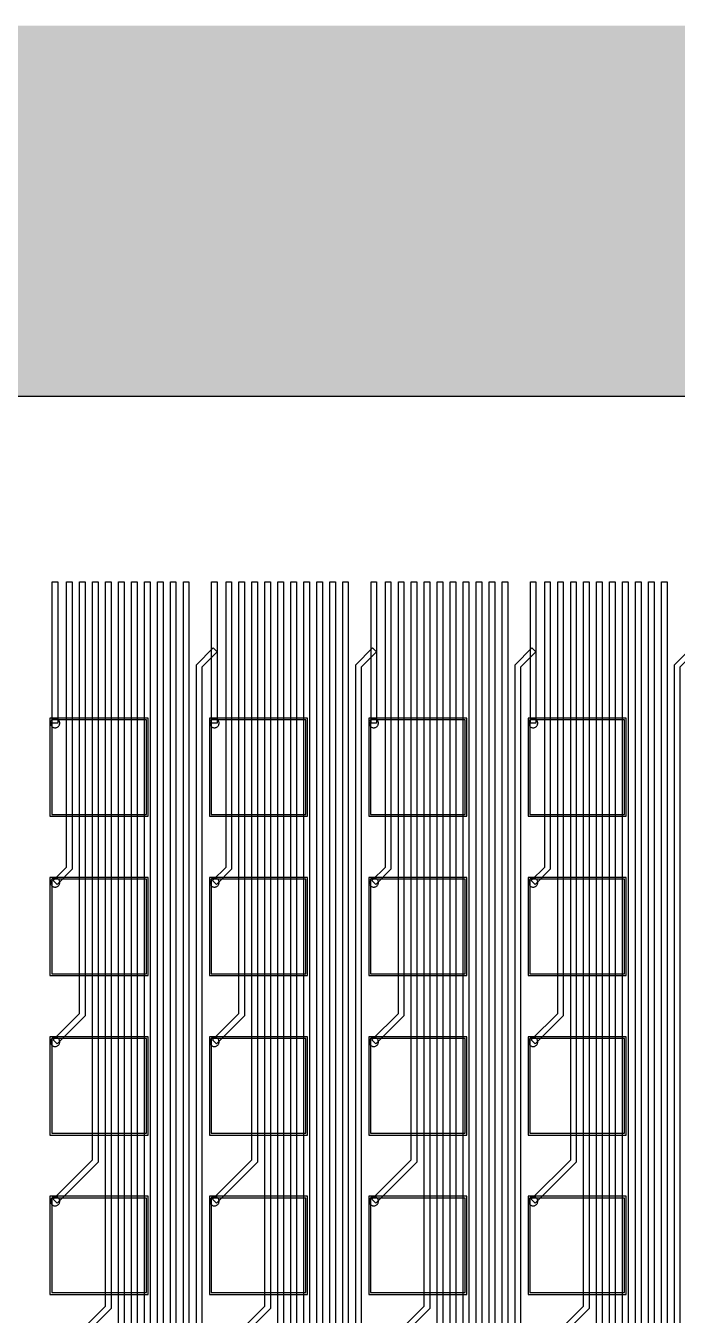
# Model space of a CAD drawing. Header units: metres. Extents: x -534 to 4285, y 130 to 1822.
# Drawn here: x -13 to 338, y 1127 to 1822 of the extents above; entities that cross this region are included whole.
import ezdxf

# ---------------------------------------------------------------- set-up
doc = ezdxf.new("R2010")
doc.units = ezdxf.units.M
for name, color, linetype in [('Etching', 1, 'CONTINUOUS'), ('EtchingPad', 2, 'CONTINUOUS'), ('Metal1', 4, 'CONTINUOUS'), ('Metal2', 3, 'CONTINUOUS'), ('Polyimide', 7, 'CONTINUOUS'), ('Polyimide_Negative', 5, 'CONTINUOUS')]:
    doc.layers.add(name, color=color, linetype=linetype)

msp = doc.modelspace()

# ---------------------------------------------------------------- hatches: boundary and pattern name
at = {"layer": 'Polyimide_Negative'}
h = msp.add_hatch(color=5, dxfattribs=at)
h.paths.add_polyline_path([(-534, 1822.5), (4285, 1822.5), (4285, 230), (39.64, 230), (28.21, 217.79), (13.87, 204.37), (-1.31, 191.91), (-17.27, 180.47), (-33.95, 170.1), (-51.27, 160.84), (-69.15, 152.74), (-87.53, 145.82), (-106.33, 140.12), (-125.45, 135.66), (-144.83, 132.46), (-164.37, 130.54), (-184, 129.89), (-203.63, 130.54), (-223.17, 132.46), (-242.55, 135.66), (-261.67, 140.12), (-280.47, 145.82), (-298.85, 152.74), (-316.73, 160.84), (-334.05, 170.1), (-350.73, 180.47), (-366.69, 191.91), (-381.87, 204.37), (-396.21, 217.79), (-407.64, 230), (-534, 230), (-534, 1822.5)])
h.paths.add_polyline_path([(-284, 430), (-283.79, 423.46), (-283.14, 416.95), (-282.08, 410.49), (-280.59, 404.12), (-278.69, 397.86), (-276.39, 391.73), (-273.69, 385.77), (-270.6, 380), (-267.15, 374.44), (-263.34, 369.12), (-259.18, 364.07), (-254.71, 359.29), (-249.93, 354.82), (-244.88, 350.66), (-239.56, 346.85), (-234, 343.4), (-228.23, 340.31), (-222.27, 337.61), (-216.14, 335.31), (-209.88, 333.41), (-203.51, 331.92), (-197.05, 330.86), (-190.54, 330.21), (-184, 330), (-177.46, 330.21), (-170.95, 330.86), (-164.49, 331.92), (-158.12, 333.41), (-151.86, 335.31), (-145.73, 337.61), (-139.77, 340.31), (-134, 343.4), (-128.44, 346.85), (-123.12, 350.66), (-118.07, 354.82), (-113.29, 359.29), (-108.82, 364.07), (-104.66, 369.12), (-100.85, 374.44), (-97.4, 380), (-94.31, 385.77), (-91.61, 391.73), (-89.31, 397.86), (-87.41, 404.12), (-85.92, 410.49), (-84.86, 416.95), (-84.21, 423.46), (-84, 430), (1965, 430), (3830, 430), (3830.22, 436.87), (3830.9, 443.71), (3832.02, 450.48), (3833.58, 457.18), (3835.57, 463.75), (3837.99, 470.18), (3840.83, 476.44), (3844.07, 482.5), (3847.7, 488.33), (3851.7, 493.92), (3856.06, 499.23), (3860.75, 504.25), (3865.77, 508.94), (3871.08, 513.3), (3876.67, 517.3), (3882.5, 520.93), (3888.56, 524.17), (3894.82, 527.01), (3901.25, 529.43), (3907.82, 531.42), (3914.52, 532.98), (3921.29, 534.1), (3928.13, 534.78), (3935, 535), (3941.87, 534.78), (3948.71, 534.1), (3955.48, 532.98), (3962.18, 531.42), (3968.75, 529.43), (3975.18, 527.01), (3981.44, 524.17), (3987.5, 520.93), (3993.33, 517.3), (3998.92, 513.3), (4004.23, 508.94), (4009.25, 504.25), (4013.94, 499.23), (4018.3, 493.92), (4022.3, 488.33), (4025.93, 482.5), (4029.17, 476.44), (4032.01, 470.18), (4034.43, 463.75), (4036.42, 457.18), (4037.98, 450.48), (4039.1, 443.71), (4039.78, 436.87), (4040, 430), (4085, 430), (4085, 1622.5), (-334, 1622.5), (-334, 430), (-284, 430)], flags=0)

# ---------------------------------------------------------------- linework, layer by layer
at = {"layer": 'Etching'}
for points in [[(5.25, 1446.25), (5.23, 1446.58), (5.16, 1446.9), (5.06, 1447.21), (4.92, 1447.5), (4.73, 1447.77), (4.52, 1448.02), (4.27, 1448.23), (4, 1448.42), (3.71, 1448.56), (3.4, 1448.66), (3.08, 1448.73), (2.75, 1448.75), (2.42, 1448.73), (2.1, 1448.66), (1.79, 1448.56), (1.5, 1448.42), (1.23, 1448.23), (0.98, 1448.02), (0.77, 1447.77), (0.58, 1447.5), (0.44, 1447.21), (0.34, 1446.9), (0.27, 1446.58), (0.25, 1446.25), (0.27, 1445.92), (0.34, 1445.6), (0.44, 1445.29), (0.58, 1445), (0.77, 1444.73), (0.98, 1444.48), (1.23, 1444.27), (1.5, 1444.08), (1.79, 1443.94), (2.1, 1443.84), (2.42, 1443.77), (2.75, 1443.75), (3.08, 1443.77), (3.4, 1443.84), (3.71, 1443.94), (4, 1444.08), (4.27, 1444.27), (4.52, 1444.48), (4.73, 1444.73), (4.92, 1445), (5.06, 1445.29), (5.16, 1445.6), (5.23, 1445.92), (5.25, 1446.25)], [(91.25, 1446.25), (91.23, 1446.58), (91.16, 1446.9), (91.06, 1447.21), (90.92, 1447.5), (90.73, 1447.77), (90.52, 1448.02), (90.27, 1448.23), (90, 1448.42), (89.71, 1448.56), (89.4, 1448.66), (89.08, 1448.73), (88.75, 1448.75), (88.42, 1448.73), (88.1, 1448.66), (87.79, 1448.56), (87.5, 1448.42), (87.23, 1448.23), (86.98, 1448.02), (86.77, 1447.77), (86.58, 1447.5), (86.44, 1447.21), (86.34, 1446.9), (86.27, 1446.58), (86.25, 1446.25), (86.27, 1445.92), (86.34, 1445.6), (86.44, 1445.29), (86.58, 1445), (86.77, 1444.73), (86.98, 1444.48), (87.23, 1444.27), (87.5, 1444.08), (87.79, 1443.94), (88.1, 1443.84), (88.42, 1443.77), (88.75, 1443.75), (89.08, 1443.77), (89.4, 1443.84), (89.71, 1443.94), (90, 1444.08), (90.27, 1444.27), (90.52, 1444.48), (90.73, 1444.73), (90.92, 1445), (91.06, 1445.29), (91.16, 1445.6), (91.23, 1445.92), (91.25, 1446.25)], [(177.25, 1446.25), (177.23, 1446.58), (177.16, 1446.9), (177.06, 1447.21), (176.92, 1447.5), (176.73, 1447.77), (176.52, 1448.02), (176.27, 1448.23), (176, 1448.42), (175.71, 1448.56), (175.4, 1448.66), (175.08, 1448.73), (174.75, 1448.75), (174.42, 1448.73), (174.1, 1448.66), (173.79, 1448.56), (173.5, 1448.42), (173.23, 1448.23), (172.98, 1448.02), (172.77, 1447.77), (172.58, 1447.5), (172.44, 1447.21), (172.34, 1446.9), (172.27, 1446.58), (172.25, 1446.25), (172.27, 1445.92), (172.34, 1445.6), (172.44, 1445.29), (172.58, 1445), (172.77, 1444.73), (172.98, 1444.48), (173.23, 1444.27), (173.5, 1444.08), (173.79, 1443.94), (174.1, 1443.84), (174.42, 1443.77), (174.75, 1443.75), (175.08, 1443.77), (175.4, 1443.84), (175.71, 1443.94), (176, 1444.08), (176.27, 1444.27), (176.52, 1444.48), (176.73, 1444.73), (176.92, 1445), (177.06, 1445.29), (177.16, 1445.6), (177.23, 1445.92), (177.25, 1446.25)], [(263.25, 1446.25), (263.23, 1446.58), (263.16, 1446.9), (263.06, 1447.21), (262.92, 1447.5), (262.73, 1447.77), (262.52, 1448.02), (262.27, 1448.23), (262, 1448.42), (261.71, 1448.56), (261.4, 1448.66), (261.08, 1448.73), (260.75, 1448.75), (260.42, 1448.73), (260.1, 1448.66), (259.79, 1448.56), (259.5, 1448.42), (259.23, 1448.23), (258.98, 1448.02), (258.77, 1447.77), (258.58, 1447.5), (258.44, 1447.21), (258.34, 1446.9), (258.27, 1446.58), (258.25, 1446.25), (258.27, 1445.92), (258.34, 1445.6), (258.44, 1445.29), (258.58, 1445), (258.77, 1444.73), (258.98, 1444.48), (259.23, 1444.27), (259.5, 1444.08), (259.79, 1443.94), (260.1, 1443.84), (260.42, 1443.77), (260.75, 1443.75), (261.08, 1443.77), (261.4, 1443.84), (261.71, 1443.94), (262, 1444.08), (262.27, 1444.27), (262.52, 1444.48), (262.73, 1444.73), (262.92, 1445), (263.06, 1445.29), (263.16, 1445.6), (263.23, 1445.92), (263.25, 1446.25)], [(5.25, 1360.25), (5.23, 1360.58), (5.16, 1360.9), (5.06, 1361.21), (4.92, 1361.5), (4.73, 1361.77), (4.52, 1362.02), (4.27, 1362.23), (4, 1362.42), (3.71, 1362.56), (3.4, 1362.66), (3.08, 1362.73), (2.75, 1362.75), (2.42, 1362.73), (2.1, 1362.66), (1.79, 1362.56), (1.5, 1362.42), (1.23, 1362.23), (0.98, 1362.02), (0.77, 1361.77), (0.58, 1361.5), (0.44, 1361.21), (0.34, 1360.9), (0.27, 1360.58), (0.25, 1360.25), (0.27, 1359.92), (0.34, 1359.6), (0.44, 1359.29), (0.58, 1359), (0.77, 1358.73), (0.98, 1358.48), (1.23, 1358.27), (1.5, 1358.08), (1.79, 1357.94), (2.1, 1357.84), (2.42, 1357.77), (2.75, 1357.75), (3.08, 1357.77), (3.4, 1357.84), (3.71, 1357.94), (4, 1358.08), (4.27, 1358.27), (4.52, 1358.48), (4.73, 1358.73), (4.92, 1359), (5.06, 1359.29), (5.16, 1359.6), (5.23, 1359.92), (5.25, 1360.25)], [(91.25, 1360.25), (91.23, 1360.58), (91.16, 1360.9), (91.06, 1361.21), (90.92, 1361.5), (90.73, 1361.77), (90.52, 1362.02), (90.27, 1362.23), (90, 1362.42), (89.71, 1362.56), (89.4, 1362.66), (89.08, 1362.73), (88.75, 1362.75), (88.42, 1362.73), (88.1, 1362.66), (87.79, 1362.56), (87.5, 1362.42), (87.23, 1362.23), (86.98, 1362.02), (86.77, 1361.77), (86.58, 1361.5), (86.44, 1361.21), (86.34, 1360.9), (86.27, 1360.58), (86.25, 1360.25), (86.27, 1359.92), (86.34, 1359.6), (86.44, 1359.29), (86.58, 1359), (86.77, 1358.73), (86.98, 1358.48), (87.23, 1358.27), (87.5, 1358.08), (87.79, 1357.94), (88.1, 1357.84), (88.42, 1357.77), (88.75, 1357.75), (89.08, 1357.77), (89.4, 1357.84), (89.71, 1357.94), (90, 1358.08), (90.27, 1358.27), (90.52, 1358.48), (90.73, 1358.73), (90.92, 1359), (91.06, 1359.29), (91.16, 1359.6), (91.23, 1359.92), (91.25, 1360.25)], [(177.25, 1360.25), (177.23, 1360.58), (177.16, 1360.9), (177.06, 1361.21), (176.92, 1361.5), (176.73, 1361.77), (176.52, 1362.02), (176.27, 1362.23), (176, 1362.42), (175.71, 1362.56), (175.4, 1362.66), (175.08, 1362.73), (174.75, 1362.75), (174.42, 1362.73), (174.1, 1362.66), (173.79, 1362.56), (173.5, 1362.42), (173.23, 1362.23), (172.98, 1362.02), (172.77, 1361.77), (172.58, 1361.5), (172.44, 1361.21), (172.34, 1360.9), (172.27, 1360.58), (172.25, 1360.25), (172.27, 1359.92), (172.34, 1359.6), (172.44, 1359.29), (172.58, 1359), (172.77, 1358.73), (172.98, 1358.48), (173.23, 1358.27), (173.5, 1358.08), (173.79, 1357.94), (174.1, 1357.84), (174.42, 1357.77), (174.75, 1357.75), (175.08, 1357.77), (175.4, 1357.84), (175.71, 1357.94), (176, 1358.08), (176.27, 1358.27), (176.52, 1358.48), (176.73, 1358.73), (176.92, 1359), (177.06, 1359.29), (177.16, 1359.6), (177.23, 1359.92), (177.25, 1360.25)], [(263.25, 1360.25), (263.23, 1360.58), (263.16, 1360.9), (263.06, 1361.21), (262.92, 1361.5), (262.73, 1361.77), (262.52, 1362.02), (262.27, 1362.23), (262, 1362.42), (261.71, 1362.56), (261.4, 1362.66), (261.08, 1362.73), (260.75, 1362.75), (260.42, 1362.73), (260.1, 1362.66), (259.79, 1362.56), (259.5, 1362.42), (259.23, 1362.23), (258.98, 1362.02), (258.77, 1361.77), (258.58, 1361.5), (258.44, 1361.21), (258.34, 1360.9), (258.27, 1360.58), (258.25, 1360.25), (258.27, 1359.92), (258.34, 1359.6), (258.44, 1359.29), (258.58, 1359), (258.77, 1358.73), (258.98, 1358.48), (259.23, 1358.27), (259.5, 1358.08), (259.79, 1357.94), (260.1, 1357.84), (260.42, 1357.77), (260.75, 1357.75), (261.08, 1357.77), (261.4, 1357.84), (261.71, 1357.94), (262, 1358.08), (262.27, 1358.27), (262.52, 1358.48), (262.73, 1358.73), (262.92, 1359), (263.06, 1359.29), (263.16, 1359.6), (263.23, 1359.92), (263.25, 1360.25)], [(5.25, 1274.25), (5.23, 1274.58), (5.16, 1274.9), (5.06, 1275.21), (4.92, 1275.5), (4.73, 1275.77), (4.52, 1276.02), (4.27, 1276.23), (4, 1276.42), (3.71, 1276.56), (3.4, 1276.66), (3.08, 1276.73), (2.75, 1276.75), (2.42, 1276.73), (2.1, 1276.66), (1.79, 1276.56), (1.5, 1276.42), (1.23, 1276.23), (0.98, 1276.02), (0.77, 1275.77), (0.58, 1275.5), (0.44, 1275.21), (0.34, 1274.9), (0.27, 1274.58), (0.25, 1274.25), (0.27, 1273.92), (0.34, 1273.6), (0.44, 1273.29), (0.58, 1273), (0.77, 1272.73), (0.98, 1272.48), (1.23, 1272.27), (1.5, 1272.08), (1.79, 1271.94), (2.1, 1271.84), (2.42, 1271.77), (2.75, 1271.75), (3.08, 1271.77), (3.4, 1271.84), (3.71, 1271.94), (4, 1272.08), (4.27, 1272.27), (4.52, 1272.48), (4.73, 1272.73), (4.92, 1273), (5.06, 1273.29), (5.16, 1273.6), (5.23, 1273.92), (5.25, 1274.25)], [(91.25, 1274.25), (91.23, 1274.58), (91.16, 1274.9), (91.06, 1275.21), (90.92, 1275.5), (90.73, 1275.77), (90.52, 1276.02), (90.27, 1276.23), (90, 1276.42), (89.71, 1276.56), (89.4, 1276.66), (89.08, 1276.73), (88.75, 1276.75), (88.42, 1276.73), (88.1, 1276.66), (87.79, 1276.56), (87.5, 1276.42), (87.23, 1276.23), (86.98, 1276.02), (86.77, 1275.77), (86.58, 1275.5), (86.44, 1275.21), (86.34, 1274.9), (86.27, 1274.58), (86.25, 1274.25), (86.27, 1273.92), (86.34, 1273.6), (86.44, 1273.29), (86.58, 1273), (86.77, 1272.73), (86.98, 1272.48), (87.23, 1272.27), (87.5, 1272.08), (87.79, 1271.94), (88.1, 1271.84), (88.42, 1271.77), (88.75, 1271.75), (89.08, 1271.77), (89.4, 1271.84), (89.71, 1271.94), (90, 1272.08), (90.27, 1272.27), (90.52, 1272.48), (90.73, 1272.73), (90.92, 1273), (91.06, 1273.29), (91.16, 1273.6), (91.23, 1273.92), (91.25, 1274.25)], [(177.25, 1274.25), (177.23, 1274.58), (177.16, 1274.9), (177.06, 1275.21), (176.92, 1275.5), (176.73, 1275.77), (176.52, 1276.02), (176.27, 1276.23), (176, 1276.42), (175.71, 1276.56), (175.4, 1276.66), (175.08, 1276.73), (174.75, 1276.75), (174.42, 1276.73), (174.1, 1276.66), (173.79, 1276.56), (173.5, 1276.42), (173.23, 1276.23), (172.98, 1276.02), (172.77, 1275.77), (172.58, 1275.5), (172.44, 1275.21), (172.34, 1274.9), (172.27, 1274.58), (172.25, 1274.25), (172.27, 1273.92), (172.34, 1273.6), (172.44, 1273.29), (172.58, 1273), (172.77, 1272.73), (172.98, 1272.48), (173.23, 1272.27), (173.5, 1272.08), (173.79, 1271.94), (174.1, 1271.84), (174.42, 1271.77), (174.75, 1271.75), (175.08, 1271.77), (175.4, 1271.84), (175.71, 1271.94), (176, 1272.08), (176.27, 1272.27), (176.52, 1272.48), (176.73, 1272.73), (176.92, 1273), (177.06, 1273.29), (177.16, 1273.6), (177.23, 1273.92), (177.25, 1274.25)], [(263.25, 1274.25), (263.23, 1274.58), (263.16, 1274.9), (263.06, 1275.21), (262.92, 1275.5), (262.73, 1275.77), (262.52, 1276.02), (262.27, 1276.23), (262, 1276.42), (261.71, 1276.56), (261.4, 1276.66), (261.08, 1276.73), (260.75, 1276.75), (260.42, 1276.73), (260.1, 1276.66), (259.79, 1276.56), (259.5, 1276.42), (259.23, 1276.23), (258.98, 1276.02), (258.77, 1275.77), (258.58, 1275.5), (258.44, 1275.21), (258.34, 1274.9), (258.27, 1274.58), (258.25, 1274.25), (258.27, 1273.92), (258.34, 1273.6), (258.44, 1273.29), (258.58, 1273), (258.77, 1272.73), (258.98, 1272.48), (259.23, 1272.27), (259.5, 1272.08), (259.79, 1271.94), (260.1, 1271.84), (260.42, 1271.77), (260.75, 1271.75), (261.08, 1271.77), (261.4, 1271.84), (261.71, 1271.94), (262, 1272.08), (262.27, 1272.27), (262.52, 1272.48), (262.73, 1272.73), (262.92, 1273), (263.06, 1273.29), (263.16, 1273.6), (263.23, 1273.92), (263.25, 1274.25)], [(5.25, 1188.25), (5.23, 1188.58), (5.16, 1188.9), (5.06, 1189.21), (4.92, 1189.5), (4.73, 1189.77), (4.52, 1190.02), (4.27, 1190.23), (4, 1190.42), (3.71, 1190.56), (3.4, 1190.66), (3.08, 1190.73), (2.75, 1190.75), (2.42, 1190.73), (2.1, 1190.66), (1.79, 1190.56), (1.5, 1190.42), (1.23, 1190.23), (0.98, 1190.02), (0.77, 1189.77), (0.58, 1189.5), (0.44, 1189.21), (0.34, 1188.9), (0.27, 1188.58), (0.25, 1188.25), (0.27, 1187.92), (0.34, 1187.6), (0.44, 1187.29), (0.58, 1187), (0.77, 1186.73), (0.98, 1186.48), (1.23, 1186.27), (1.5, 1186.08), (1.79, 1185.94), (2.1, 1185.84), (2.42, 1185.77), (2.75, 1185.75), (3.08, 1185.77), (3.4, 1185.84), (3.71, 1185.94), (4, 1186.08), (4.27, 1186.27), (4.52, 1186.48), (4.73, 1186.73), (4.92, 1187), (5.06, 1187.29), (5.16, 1187.6), (5.23, 1187.92), (5.25, 1188.25)], [(91.25, 1188.25), (91.23, 1188.58), (91.16, 1188.9), (91.06, 1189.21), (90.92, 1189.5), (90.73, 1189.77), (90.52, 1190.02), (90.27, 1190.23), (90, 1190.42), (89.71, 1190.56), (89.4, 1190.66), (89.08, 1190.73), (88.75, 1190.75), (88.42, 1190.73), (88.1, 1190.66), (87.79, 1190.56), (87.5, 1190.42), (87.23, 1190.23), (86.98, 1190.02), (86.77, 1189.77), (86.58, 1189.5), (86.44, 1189.21), (86.34, 1188.9), (86.27, 1188.58), (86.25, 1188.25), (86.27, 1187.92), (86.34, 1187.6), (86.44, 1187.29), (86.58, 1187), (86.77, 1186.73), (86.98, 1186.48), (87.23, 1186.27), (87.5, 1186.08), (87.79, 1185.94), (88.1, 1185.84), (88.42, 1185.77), (88.75, 1185.75), (89.08, 1185.77), (89.4, 1185.84), (89.71, 1185.94), (90, 1186.08), (90.27, 1186.27), (90.52, 1186.48), (90.73, 1186.73), (90.92, 1187), (91.06, 1187.29), (91.16, 1187.6), (91.23, 1187.92), (91.25, 1188.25)], [(177.25, 1188.25), (177.23, 1188.58), (177.16, 1188.9), (177.06, 1189.21), (176.92, 1189.5), (176.73, 1189.77), (176.52, 1190.02), (176.27, 1190.23), (176, 1190.42), (175.71, 1190.56), (175.4, 1190.66), (175.08, 1190.73), (174.75, 1190.75), (174.42, 1190.73), (174.1, 1190.66), (173.79, 1190.56), (173.5, 1190.42), (173.23, 1190.23), (172.98, 1190.02), (172.77, 1189.77), (172.58, 1189.5), (172.44, 1189.21), (172.34, 1188.9), (172.27, 1188.58), (172.25, 1188.25), (172.27, 1187.92), (172.34, 1187.6), (172.44, 1187.29), (172.58, 1187), (172.77, 1186.73), (172.98, 1186.48), (173.23, 1186.27), (173.5, 1186.08), (173.79, 1185.94), (174.1, 1185.84), (174.42, 1185.77), (174.75, 1185.75), (175.08, 1185.77), (175.4, 1185.84), (175.71, 1185.94), (176, 1186.08), (176.27, 1186.27), (176.52, 1186.48), (176.73, 1186.73), (176.92, 1187), (177.06, 1187.29), (177.16, 1187.6), (177.23, 1187.92), (177.25, 1188.25)], [(263.25, 1188.25), (263.23, 1188.58), (263.16, 1188.9), (263.06, 1189.21), (262.92, 1189.5), (262.73, 1189.77), (262.52, 1190.02), (262.27, 1190.23), (262, 1190.42), (261.71, 1190.56), (261.4, 1190.66), (261.08, 1190.73), (260.75, 1190.75), (260.42, 1190.73), (260.1, 1190.66), (259.79, 1190.56), (259.5, 1190.42), (259.23, 1190.23), (258.98, 1190.02), (258.77, 1189.77), (258.58, 1189.5), (258.44, 1189.21), (258.34, 1188.9), (258.27, 1188.58), (258.25, 1188.25), (258.27, 1187.92), (258.34, 1187.6), (258.44, 1187.29), (258.58, 1187), (258.77, 1186.73), (258.98, 1186.48), (259.23, 1186.27), (259.5, 1186.08), (259.79, 1185.94), (260.1, 1185.84), (260.42, 1185.77), (260.75, 1185.75), (261.08, 1185.77), (261.4, 1185.84), (261.71, 1185.94), (262, 1186.08), (262.27, 1186.27), (262.52, 1186.48), (262.73, 1186.73), (262.92, 1187), (263.06, 1187.29), (263.16, 1187.6), (263.23, 1187.92), (263.25, 1188.25)]]:
    msp.add_lwpolyline(points, close=True, dxfattribs=at)
at = {"layer": 'EtchingPad'}
for points in [[(1, 1397), (52, 1397), (52, 1448), (1, 1448), (1, 1397)], [(87, 1397), (138, 1397), (138, 1448), (87, 1448), (87, 1397)], [(173, 1397), (224, 1397), (224, 1448), (173, 1448), (173, 1397)], [(259, 1397), (310, 1397), (310, 1448), (259, 1448), (259, 1397)], [(1, 1311), (52, 1311), (52, 1362), (1, 1362), (1, 1311)], [(87, 1311), (138, 1311), (138, 1362), (87, 1362), (87, 1311)], [(173, 1311), (224, 1311), (224, 1362), (173, 1362), (173, 1311)], [(259, 1311), (310, 1311), (310, 1362), (259, 1362), (259, 1311)], [(1, 1225), (52, 1225), (52, 1276), (1, 1276), (1, 1225)], [(87, 1225), (138, 1225), (138, 1276), (87, 1276), (87, 1225)], [(173, 1225), (224, 1225), (224, 1276), (173, 1276), (173, 1225)], [(259, 1225), (310, 1225), (310, 1276), (259, 1276), (259, 1225)], [(1, 1139), (52, 1139), (52, 1190), (1, 1190), (1, 1139)], [(87, 1139), (138, 1139), (138, 1190), (87, 1190), (87, 1139)], [(173, 1139), (224, 1139), (224, 1190), (173, 1190), (173, 1139)], [(259, 1139), (310, 1139), (310, 1190), (259, 1190), (259, 1139)]]:
    msp.add_lwpolyline(points, close=True, dxfattribs=at)
at = {"layer": 'Metal1'}
for points in [[(4.25, 1522.5), (4.25, 1446.25), (1.25, 1446.25), (1.25, 1522.5)], [(75, 1522.5), (75, 656.38), (3.81, 585.19), (1.69, 587.31), (72, 657.62), (72, 1522.5)], [(68, 1522.5), (68, 735.38), (3.81, 671.19), (1.69, 673.31), (65, 736.62), (65, 1522.5)], [(61, 1522.5), (61, 814.38), (3.81, 757.19), (1.69, 759.31), (58, 815.62), (58, 1522.5)], [(54, 1522.5), (54, 893.38), (3.81, 843.19), (1.69, 845.31), (51, 894.62), (51, 1522.5)], [(47, 1522.5), (47, 972.38), (3.81, 929.19), (1.69, 931.31), (44, 973.62), (44, 1522.5)], [(40, 1522.5), (40, 1051.38), (3.81, 1015.19), (1.69, 1017.31), (37, 1052.62), (37, 1522.5)], [(33, 1522.5), (33, 1130.38), (3.81, 1101.19), (1.69, 1103.31), (30, 1131.62), (30, 1522.5)], [(26, 1522.5), (26, 1209.38), (3.81, 1187.19), (1.69, 1189.31), (23, 1210.62), (23, 1522.5)], [(19, 1522.5), (19, 1288.38), (3.81, 1273.19), (1.69, 1275.31), (16, 1289.62), (16, 1522.5)], [(12, 1522.5), (12, 1367.38), (3.81, 1359.19), (1.69, 1361.31), (9, 1368.62), (9, 1522.5)], [(90.25, 1522.5), (90.25, 1446.25), (87.25, 1446.25), (87.25, 1522.5)], [(161, 1522.5), (161, 656.38), (89.81, 585.19), (87.69, 587.31), (158, 657.62), (158, 1522.5)], [(154, 1522.5), (154, 735.38), (89.81, 671.19), (87.69, 673.31), (151, 736.62), (151, 1522.5)], [(147, 1522.5), (147, 814.38), (89.81, 757.19), (87.69, 759.31), (144, 815.62), (144, 1522.5)], [(140, 1522.5), (140, 893.38), (89.81, 843.19), (87.69, 845.31), (137, 894.62), (137, 1522.5)], [(133, 1522.5), (133, 972.38), (89.81, 929.19), (87.69, 931.31), (130, 973.62), (130, 1522.5)], [(126, 1522.5), (126, 1051.38), (89.81, 1015.19), (87.69, 1017.31), (123, 1052.62), (123, 1522.5)], [(119, 1522.5), (119, 1130.38), (89.81, 1101.19), (87.69, 1103.31), (116, 1131.62), (116, 1522.5)], [(112, 1522.5), (112, 1209.38), (89.81, 1187.19), (87.69, 1189.31), (109, 1210.62), (109, 1522.5)], [(105, 1522.5), (105, 1288.38), (89.81, 1273.19), (87.69, 1275.31), (102, 1289.62), (102, 1522.5)], [(98, 1522.5), (98, 1367.38), (89.81, 1359.19), (87.69, 1361.31), (95, 1368.62), (95, 1522.5)], [(176.25, 1522.5), (176.25, 1446.25), (173.25, 1446.25), (173.25, 1522.5)], [(247, 1522.5), (247, 656.38), (175.81, 585.19), (173.69, 587.31), (244, 657.62), (244, 1522.5)], [(240, 1522.5), (240, 735.38), (175.81, 671.19), (173.69, 673.31), (237, 736.62), (237, 1522.5)], [(233, 1522.5), (233, 814.38), (175.81, 757.19), (173.69, 759.31), (230, 815.62), (230, 1522.5)], [(226, 1522.5), (226, 893.38), (175.81, 843.19), (173.69, 845.31), (223, 894.62), (223, 1522.5)], [(219, 1522.5), (219, 972.38), (175.81, 929.19), (173.69, 931.31), (216, 973.62), (216, 1522.5)], [(212, 1522.5), (212, 1051.38), (175.81, 1015.19), (173.69, 1017.31), (209, 1052.62), (209, 1522.5)], [(205, 1522.5), (205, 1130.38), (175.81, 1101.19), (173.69, 1103.31), (202, 1131.62), (202, 1522.5)], [(198, 1522.5), (198, 1209.38), (175.81, 1187.19), (173.69, 1189.31), (195, 1210.62), (195, 1522.5)], [(191, 1522.5), (191, 1288.38), (175.81, 1273.19), (173.69, 1275.31), (188, 1289.62), (188, 1522.5)], [(184, 1522.5), (184, 1367.38), (175.81, 1359.19), (173.69, 1361.31), (181, 1368.62), (181, 1522.5)], [(262.25, 1522.5), (262.25, 1446.25), (259.25, 1446.25), (259.25, 1522.5)], [(333, 1522.5), (333, 656.38), (261.81, 585.19), (259.69, 587.31), (330, 657.62), (330, 1522.5)], [(326, 1522.5), (326, 735.38), (261.81, 671.19), (259.69, 673.31), (323, 736.62), (323, 1522.5)], [(319, 1522.5), (319, 814.38), (261.81, 757.19), (259.69, 759.31), (316, 815.62), (316, 1522.5)], [(312, 1522.5), (312, 893.38), (261.81, 843.19), (259.69, 845.31), (309, 894.62), (309, 1522.5)], [(305, 1522.5), (305, 972.38), (261.81, 929.19), (259.69, 931.31), (302, 973.62), (302, 1522.5)], [(298, 1522.5), (298, 1051.38), (261.81, 1015.19), (259.69, 1017.31), (295, 1052.62), (295, 1522.5)], [(291, 1522.5), (291, 1130.38), (261.81, 1101.19), (259.69, 1103.31), (288, 1131.62), (288, 1522.5)], [(284, 1522.5), (284, 1209.38), (261.81, 1187.19), (259.69, 1189.31), (281, 1210.62), (281, 1522.5)], [(277, 1522.5), (277, 1288.38), (261.81, 1273.19), (259.69, 1275.31), (274, 1289.62), (274, 1522.5)], [(270, 1522.5), (270, 1367.38), (261.81, 1359.19), (259.69, 1361.31), (267, 1368.62), (267, 1522.5)], [(1.69, 501.31), (79, 578.62), (79, 1477.69), (88.12, 1486.81), (90.24, 1484.69), (82, 1476.45), (82, 577.38), (3.81, 499.19)], [(87.69, 501.31), (165, 578.62), (165, 1477.69), (174.12, 1486.81), (176.24, 1484.69), (168, 1476.45), (168, 577.38), (89.81, 499.19)], [(173.69, 501.31), (251, 578.62), (251, 1477.69), (260.12, 1486.81), (262.24, 1484.69), (254, 1476.45), (254, 577.38), (175.81, 499.19)], [(259.69, 501.31), (337, 578.62), (337, 1477.69), (346.12, 1486.81), (348.24, 1484.69), (340, 1476.45), (340, 577.38), (261.81, 499.19)]]:
    msp.add_lwpolyline(points, close=True, dxfattribs=at)
at = {"layer": 'Metal2'}
for points in [[(0, 1396), (53, 1396), (53, 1449), (0, 1449), (0, 1396)], [(86, 1396), (139, 1396), (139, 1449), (86, 1449), (86, 1396)], [(172, 1396), (225, 1396), (225, 1449), (172, 1449), (172, 1396)], [(258, 1396), (311, 1396), (311, 1449), (258, 1449), (258, 1396)], [(0, 1310), (53, 1310), (53, 1363), (0, 1363), (0, 1310)], [(86, 1310), (139, 1310), (139, 1363), (86, 1363), (86, 1310)], [(172, 1310), (225, 1310), (225, 1363), (172, 1363), (172, 1310)], [(258, 1310), (311, 1310), (311, 1363), (258, 1363), (258, 1310)], [(0, 1224), (53, 1224), (53, 1277), (0, 1277), (0, 1224)], [(86, 1224), (139, 1224), (139, 1277), (86, 1277), (86, 1224)], [(172, 1224), (225, 1224), (225, 1277), (172, 1277), (172, 1224)], [(258, 1224), (311, 1224), (311, 1277), (258, 1277), (258, 1224)], [(0, 1138), (53, 1138), (53, 1191), (0, 1191), (0, 1138)], [(86, 1138), (139, 1138), (139, 1191), (86, 1191), (86, 1138)], [(172, 1138), (225, 1138), (225, 1191), (172, 1191), (172, 1138)], [(258, 1138), (311, 1138), (311, 1191), (258, 1191), (258, 1138)]]:
    msp.add_lwpolyline(points, close=True, dxfattribs=at)
at = {"layer": 'Polyimide'}
msp.add_lwpolyline([(4085, 1622.5), (-334, 1622.5), (-334, 430)], dxfattribs=at)

doc.saveas('drawing.dxf')
